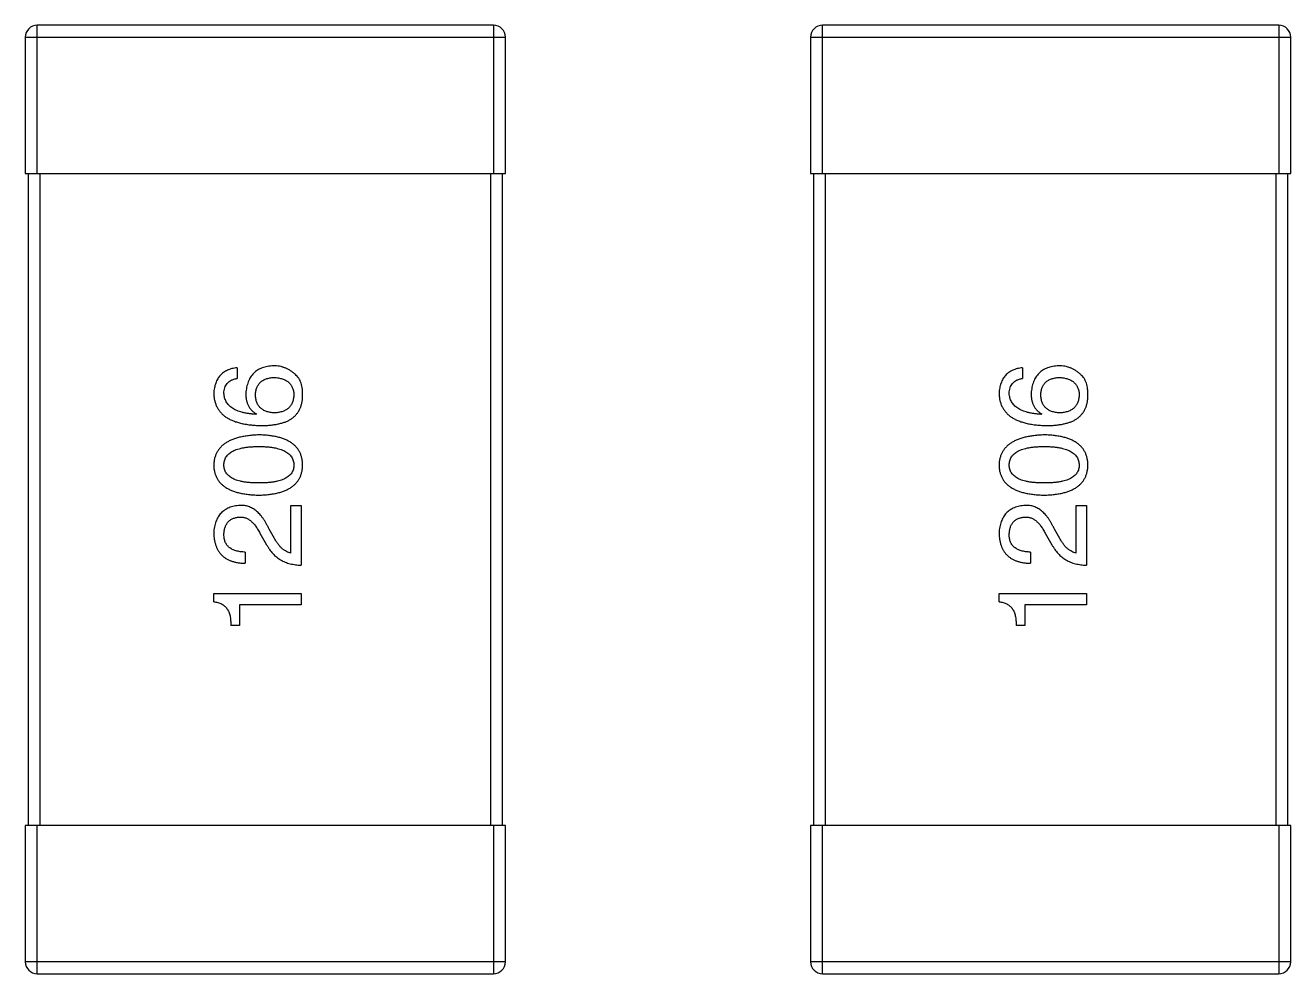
# Model space of a CAD drawing. Header units: inches. Extents: x -190 to 160, y -110 to 38.
# Drawn here: x 74.531 to 78.801, y -48.637 to -45.437 of the extents above; entities that cross this region are included whole.
import ezdxf

# ---------------------------------------------------------------- set-up
doc = ezdxf.new("R2010")
doc.units = ezdxf.units.IN
doc.header["$LTSCALE"] = 1.21
doc.header["$MEASUREMENT"] = 0
doc.layers.get('0').update_dxf_attribs({"linetype": 'CONTINUOUS'})

msp = doc.modelspace()

# ---------------------------------------------------------------- linework, layer by layer
at = {"color": 7, "linetype": 'Continuous'}
for p, q in [((74.5708, -45.9369), (74.5708, -45.4369)), ((76.1108, -45.4369), (74.5708, -45.4369)), ((76.1108, -45.4369), (76.1108, -45.9369)), ((77.2207, -45.9369), (77.2207, -45.4369)), ((78.7607, -45.4369), (77.2207, -45.4369)), ((78.7607, -45.4369), (78.7607, -45.9369)), ((74.5308, -45.4769), (74.5308, -45.9369)), ((74.5308, -45.4769), (76.1508, -45.4769)), ((76.1508, -45.9369), (76.1508, -45.4769)), ((77.1807, -45.4769), (77.1807, -45.9369)), ((77.1807, -45.4769), (78.8007, -45.4769)), ((78.8007, -45.9369), (78.8007, -45.4769)), ((74.5308, -45.9369), (76.1508, -45.9369)), ((74.5408, -45.9369), (74.5408, -48.1369)), ((74.5808, -48.1369), (74.5808, -45.9369)), ((76.1008, -45.9369), (76.1008, -48.1369)), ((76.1408, -48.1369), (76.1408, -45.9369)), ((77.1807, -45.9369), (78.8007, -45.9369)), ((77.1907, -45.9369), (77.1907, -48.1369)), ((77.2307, -48.1369), (77.2307, -45.9369)), ((78.7507, -45.9369), (78.7507, -48.1369)), ((78.7907, -48.1369), (78.7907, -45.9369)), ((75.2452, -46.5923), (75.2452, -46.6284)), ((77.8952, -46.5923), (77.8952, -46.6284)), ((75.3108, -46.748), (75.3092, -46.7497)), ((77.9608, -46.748), (77.9591, -46.7497)), ((75.4272, -47.2176), (75.4272, -47.057)), ((75.4272, -47.057), (75.4616, -47.057)), ((75.4616, -47.057), (75.4616, -47.2586)), ((78.0772, -47.2176), (78.0772, -47.057)), ((78.0772, -47.057), (78.1116, -47.057)), ((78.1116, -47.057), (78.1116, -47.2586)), ((75.3715, -47.1684), (75.3534, -47.1373)), ((78.0214, -47.1684), (78.0034, -47.1373)), ((75.3223, -47.1504), (75.3452, -47.1897)), ((77.9723, -47.1504), (77.9952, -47.1897)), ((75.2731, -47.2143), (75.2731, -47.252)), ((77.9231, -47.2143), (77.9231, -47.252)), ((75.1666, -47.3819), (75.1666, -47.354)), ((75.1666, -47.354), (75.4616, -47.354)), ((75.2534, -47.3918), (75.2534, -47.4622)), ((75.4616, -47.3918), (75.2534, -47.3918)), ((75.4616, -47.354), (75.4616, -47.3918)), ((77.8165, -47.3819), (77.8165, -47.354)), ((77.8165, -47.354), (78.1116, -47.354)), ((77.9034, -47.3918), (77.9034, -47.4622)), ((78.1116, -47.3918), (77.9034, -47.3918)), ((78.1116, -47.354), (78.1116, -47.3918)), ((75.2534, -47.4622), (75.2239, -47.4622)), ((77.9034, -47.4622), (77.8739, -47.4622)), ((74.5308, -48.1369), (74.5308, -48.5969)), ((76.1508, -48.1369), (74.5308, -48.1369)), ((74.5708, -48.6369), (74.5708, -48.1369)), ((76.1108, -48.1369), (76.1108, -48.6369)), ((76.1508, -48.5969), (76.1508, -48.1369)), ((77.1807, -48.1369), (77.1807, -48.5969)), ((78.8007, -48.1369), (77.1807, -48.1369)), ((77.2207, -48.6369), (77.2207, -48.1369)), ((78.7607, -48.1369), (78.7607, -48.6369)), ((78.8007, -48.5969), (78.8007, -48.1369)), ((76.1508, -48.5969), (74.5308, -48.5969)), ((78.8007, -48.5969), (77.1807, -48.5969)), ((74.5708, -48.6369), (76.1108, -48.6369)), ((77.2207, -48.6369), (78.7607, -48.6369))]:
    msp.add_line(p, q, dxfattribs=at)
for centre, start, end in [((74.5708, -45.4769), 90, 180), ((76.1108, -45.4769), 0, 90), ((77.2207, -45.4769), 90, 180), ((78.7607, -45.4769), 0, 90), ((74.5708, -48.5969), 180, 270), ((76.1108, -48.5969), 270, 0), ((77.2207, -48.5969), 180, 270), ((78.7607, -48.5969), 270, 0)]:
    msp.add_arc(centre, 0.04, start, end, dxfattribs=at)
for points, knots in [([(75.2452, -46.5923), (75.2423, -46.5927), (75.2364, -46.5934), (75.228, -46.5953), (75.22, -46.5977), (75.2127, -46.6007), (75.2058, -46.6042), (75.1996, -46.6083), (75.1938, -46.6129), (75.1886, -46.618), (75.1839, -46.6238), (75.1798, -46.6301), (75.1762, -46.6369), (75.1732, -46.6443), (75.1707, -46.6523), (75.1687, -46.6607), (75.1673, -46.6698), (75.1668, -46.676), (75.1666, -46.6792)], [0, 0, 0, 0, 0.06947, 0.136096, 0.199592, 0.260665, 0.319672, 0.377156, 0.433415, 0.489984, 0.546535, 0.604276, 0.663499, 0.725182, 0.788953, 0.855683, 0.926216, 1, 1, 1, 1]), ([(75.3682, -46.5857), (75.3647, -46.5859), (75.3578, -46.5863), (75.3479, -46.5878), (75.3386, -46.5899), (75.3298, -46.5926), (75.3217, -46.5961), (75.3143, -46.6003), (75.3074, -46.6051), (75.3013, -46.6107), (75.2958, -46.6169), (75.2908, -46.6237), (75.2866, -46.6314), (75.2829, -46.6396), (75.2798, -46.6485), (75.2775, -46.6581), (75.2757, -46.6684), (75.2751, -46.6755), (75.2748, -46.6792)], [0, 0, 0, 0, 0.071527, 0.139094, 0.20346, 0.264939, 0.323904, 0.381383, 0.437591, 0.493343, 0.549401, 0.606085, 0.664838, 0.725424, 0.788712, 0.855452, 0.925772, 1, 1, 1, 1]), ([(75.3075, -46.6841), (75.3076, -46.6819), (75.3078, -46.6775), (75.3088, -46.6711), (75.3101, -46.6651), (75.3119, -46.6595), (75.3143, -46.6544), (75.317, -46.6496), (75.3202, -46.6453), (75.3239, -46.6414), (75.3281, -46.6379), (75.3326, -46.6348), (75.3377, -46.6322), (75.3433, -46.6299), (75.3493, -46.6281), (75.3557, -46.6266), (75.3626, -46.6256), (75.3674, -46.6253), (75.3698, -46.6251)], [0, 0, 0, 0, 0.069884, 0.136529, 0.199638, 0.259844, 0.317774, 0.374356, 0.430026, 0.485148, 0.5409, 0.597889, 0.657472, 0.718614, 0.783613, 0.85129, 0.923712, 1, 1, 1, 1]), ([(75.442, -46.6152), (75.4394, -46.6129), (75.4342, -46.6082), (75.4259, -46.6022), (75.4171, -46.5972), (75.408, -46.5929), (75.3986, -46.5897), (75.3888, -46.5874), (75.3786, -46.586), (75.3717, -46.5858), (75.3682, -46.5857)], [0, 0, 0, 0, 0.129393, 0.255335, 0.378531, 0.500878, 0.622934, 0.746191, 0.87096, 1, 1, 1, 1]), ([(75.3698, -46.6251), (75.3724, -46.6253), (75.3775, -46.6256), (75.3848, -46.6266), (75.3916, -46.628), (75.3979, -46.6298), (75.4038, -46.6319), (75.4092, -46.6346), (75.4142, -46.6375), (75.4186, -46.641), (75.4226, -46.6448), (75.4262, -46.649), (75.4292, -46.6536), (75.4318, -46.6586), (75.4338, -46.664), (75.4354, -46.6698), (75.4365, -46.676), (75.4369, -46.6803), (75.4371, -46.6825)], [0, 0, 0, 0, 0.078863, 0.153308, 0.223539, 0.289857, 0.35341, 0.413572, 0.471721, 0.528235, 0.584279, 0.638781, 0.69466, 0.751251, 0.809198, 0.869697, 0.933318, 1, 1, 1, 1]), ([(75.4666, -46.689), (75.4666, -46.6848), (75.4668, -46.6767), (75.4658, -46.665), (75.4641, -46.6543), (75.4615, -46.6445), (75.458, -46.6357), (75.4535, -46.6279), (75.4483, -46.6209), (75.4441, -46.6171), (75.442, -46.6152)], [0, 0, 0, 0, 0.156782, 0.301945, 0.436395, 0.561474, 0.678489, 0.78853, 0.894967, 1, 1, 1, 1]), ([(77.8952, -46.5923), (77.8922, -46.5927), (77.8864, -46.5934), (77.878, -46.5953), (77.87, -46.5977), (77.8626, -46.6007), (77.8558, -46.6042), (77.8495, -46.6083), (77.8437, -46.6129), (77.8385, -46.618), (77.8339, -46.6238), (77.8297, -46.6301), (77.8261, -46.6369), (77.8231, -46.6443), (77.8206, -46.6523), (77.8187, -46.6607), (77.8173, -46.6698), (77.8168, -46.676), (77.8165, -46.6792)], [0, 0, 0, 0, 0.06947, 0.136096, 0.199592, 0.260665, 0.319672, 0.377156, 0.433415, 0.489984, 0.546535, 0.604276, 0.663499, 0.725182, 0.788953, 0.855683, 0.926216, 1, 1, 1, 1]), ([(78.0182, -46.5857), (78.0146, -46.5859), (78.0078, -46.5863), (77.9978, -46.5878), (77.9885, -46.5899), (77.9798, -46.5926), (77.9717, -46.5961), (77.9643, -46.6003), (77.9574, -46.6051), (77.9513, -46.6107), (77.9457, -46.6169), (77.9407, -46.6237), (77.9365, -46.6314), (77.9329, -46.6396), (77.9298, -46.6485), (77.9275, -46.6581), (77.9257, -46.6684), (77.9251, -46.6755), (77.9247, -46.6792)], [0, 0, 0, 0, 0.071527, 0.139094, 0.20346, 0.264939, 0.323904, 0.381383, 0.437591, 0.493343, 0.549401, 0.606085, 0.664838, 0.725424, 0.788712, 0.855452, 0.925772, 1, 1, 1, 1]), ([(77.9575, -46.6841), (77.9576, -46.6819), (77.9578, -46.6775), (77.9588, -46.6711), (77.9601, -46.6651), (77.9619, -46.6595), (77.9642, -46.6544), (77.9669, -46.6496), (77.9702, -46.6453), (77.9738, -46.6414), (77.978, -46.6379), (77.9826, -46.6348), (77.9877, -46.6322), (77.9932, -46.6299), (77.9992, -46.6281), (78.0057, -46.6266), (78.0126, -46.6256), (78.0173, -46.6253), (78.0198, -46.6251)], [0, 0, 0, 0, 0.069884, 0.136529, 0.199638, 0.259844, 0.317774, 0.374356, 0.430026, 0.485148, 0.5409, 0.597889, 0.657472, 0.718614, 0.783613, 0.85129, 0.923712, 1, 1, 1, 1]), ([(78.0919, -46.6152), (78.0893, -46.6129), (78.0842, -46.6082), (78.0758, -46.6022), (78.0671, -46.5972), (78.058, -46.5929), (78.0485, -46.5897), (78.0387, -46.5874), (78.0286, -46.586), (78.0217, -46.5858), (78.0182, -46.5857)], [0, 0, 0, 0, 0.129393, 0.255335, 0.378531, 0.500878, 0.622934, 0.746191, 0.87096, 1, 1, 1, 1]), ([(78.0198, -46.6251), (78.0224, -46.6253), (78.0274, -46.6256), (78.0347, -46.6266), (78.0416, -46.628), (78.0479, -46.6298), (78.0538, -46.6319), (78.0592, -46.6346), (78.0641, -46.6375), (78.0686, -46.641), (78.0726, -46.6448), (78.0761, -46.649), (78.0792, -46.6536), (78.0817, -46.6586), (78.0838, -46.664), (78.0854, -46.6698), (78.0865, -46.676), (78.0868, -46.6803), (78.087, -46.6825)], [0, 0, 0, 0, 0.078863, 0.153308, 0.223539, 0.289857, 0.35341, 0.413572, 0.471721, 0.528235, 0.584279, 0.638781, 0.69466, 0.751251, 0.809198, 0.869697, 0.933318, 1, 1, 1, 1]), ([(78.1165, -46.689), (78.1166, -46.6848), (78.1167, -46.6767), (78.1158, -46.665), (78.1141, -46.6543), (78.1114, -46.6445), (78.1079, -46.6357), (78.1035, -46.6279), (78.0983, -46.6209), (78.094, -46.6171), (78.0919, -46.6152)], [0, 0, 0, 0, 0.156782, 0.301945, 0.436395, 0.561474, 0.678489, 0.78853, 0.894967, 1, 1, 1, 1]), ([(75.201, -46.6792), (75.2011, -46.6758), (75.2013, -46.6693), (75.2035, -46.6601), (75.2069, -46.652), (75.2118, -46.6449), (75.2182, -46.639), (75.226, -46.6343), (75.2351, -46.6306), (75.2418, -46.6291), (75.2452, -46.6284)], [0, 0, 0, 0, 0.136586, 0.261496, 0.378089, 0.490612, 0.605522, 0.725767, 0.8561, 1, 1, 1, 1]), ([(77.8509, -46.6792), (77.8511, -46.6758), (77.8512, -46.6693), (77.8534, -46.6601), (77.8569, -46.652), (77.8618, -46.6449), (77.8682, -46.639), (77.8759, -46.6343), (77.8851, -46.6306), (77.8917, -46.6291), (77.8952, -46.6284)], [0, 0, 0, 0, 0.136586, 0.261496, 0.378089, 0.490612, 0.605522, 0.725767, 0.8561, 1, 1, 1, 1]), ([(75.1666, -46.6792), (75.1668, -46.6834), (75.1673, -46.6917), (75.1695, -46.7037), (75.1729, -46.7149), (75.1775, -46.7253), (75.1833, -46.735), (75.1904, -46.7438), (75.1985, -46.7518), (75.208, -46.7589), (75.2186, -46.7653), (75.2304, -46.7709), (75.2433, -46.7757), (75.2575, -46.7796), (75.2728, -46.7828), (75.2894, -46.7851), (75.3071, -46.7868), (75.3193, -46.7872), (75.3256, -46.7874)], [0, 0, 0, 0, 0.058957, 0.115262, 0.16907, 0.221312, 0.273147, 0.324961, 0.377649, 0.432026, 0.488925, 0.549039, 0.612912, 0.680653, 0.753056, 0.830314, 0.912483, 1, 1, 1, 1]), ([(75.3092, -46.7497), (75.3049, -46.7494), (75.2967, -46.7488), (75.2848, -46.7472), (75.2736, -46.7453), (75.2633, -46.743), (75.2537, -46.7401), (75.2449, -46.7369), (75.2369, -46.7332), (75.2297, -46.729), (75.2233, -46.7243), (75.2177, -46.7192), (75.2128, -46.7137), (75.2089, -46.7076), (75.2056, -46.7012), (75.2033, -46.6942), (75.2016, -46.6869), (75.2012, -46.6818), (75.201, -46.6792)], [0, 0, 0, 0, 0.089218, 0.173709, 0.252753, 0.326963, 0.397099, 0.462534, 0.524018, 0.582178, 0.637235, 0.689955, 0.741228, 0.791618, 0.841661, 0.892925, 0.945259, 1, 1, 1, 1]), ([(75.2748, -46.6792), (75.2749, -46.6831), (75.275, -46.6908), (75.2767, -46.7018), (75.2796, -46.7118), (75.2835, -46.721), (75.2886, -46.7293), (75.2949, -46.7366), (75.3023, -46.7429), (75.308, -46.7463), (75.3108, -46.748)], [0, 0, 0, 0, 0.144617, 0.279572, 0.40596, 0.526097, 0.64389, 0.760003, 0.877724, 1, 1, 1, 1]), ([(75.3715, -46.7448), (75.369, -46.7446), (75.3641, -46.7443), (75.357, -46.7432), (75.3503, -46.7417), (75.3442, -46.7398), (75.3385, -46.7375), (75.3333, -46.7348), (75.3285, -46.7317), (75.3243, -46.728), (75.3205, -46.724), (75.3172, -46.7195), (75.3143, -46.7147), (75.3121, -46.7094), (75.3101, -46.7037), (75.3088, -46.6975), (75.3078, -46.6909), (75.3076, -46.6864), (75.3075, -46.6841)], [0, 0, 0, 0, 0.076072, 0.148369, 0.216753, 0.281358, 0.342792, 0.401604, 0.458929, 0.514444, 0.569818, 0.625343, 0.681554, 0.739608, 0.800134, 0.863477, 0.929547, 1, 1, 1, 1]), ([(75.4371, -46.6825), (75.437, -46.6849), (75.4368, -46.6895), (75.4357, -46.6962), (75.4344, -46.7026), (75.4324, -46.7084), (75.4301, -46.7139), (75.4271, -46.7189), (75.4238, -46.7235), (75.4198, -46.7276), (75.4155, -46.7314), (75.4106, -46.7345), (75.4053, -46.7374), (75.3995, -46.7398), (75.3932, -46.7417), (75.3864, -46.7432), (75.3791, -46.7443), (75.3741, -46.7446), (75.3715, -46.7448)], [0, 0, 0, 0, 0.070403, 0.137196, 0.200053, 0.260887, 0.31876, 0.37535, 0.430743, 0.485927, 0.541678, 0.598832, 0.657726, 0.719441, 0.783504, 0.851852, 0.923533, 1, 1, 1, 1]), ([(75.4272, -46.7661), (75.4302, -46.7638), (75.4362, -46.7594), (75.4439, -46.7516), (75.4506, -46.7431), (75.4561, -46.7337), (75.4605, -46.7237), (75.4637, -46.7128), (75.4659, -46.7012), (75.4663, -46.6931), (75.4666, -46.689)], [0, 0, 0, 0, 0.125033, 0.246266, 0.36603, 0.485265, 0.606781, 0.732144, 0.862551, 1, 1, 1, 1]), ([(77.8165, -46.6792), (77.8168, -46.6834), (77.8173, -46.6917), (77.8195, -46.7037), (77.8229, -46.7149), (77.8275, -46.7253), (77.8332, -46.735), (77.8403, -46.7438), (77.8485, -46.7518), (77.858, -46.7589), (77.8685, -46.7653), (77.8803, -46.7709), (77.8933, -46.7757), (77.9075, -46.7796), (77.9228, -46.7828), (77.9393, -46.7851), (77.957, -46.7868), (77.9692, -46.7872), (77.9755, -46.7874)], [0, 0, 0, 0, 0.058957, 0.115262, 0.16907, 0.221312, 0.273147, 0.324961, 0.377649, 0.432026, 0.488925, 0.549039, 0.612912, 0.680653, 0.753056, 0.830314, 0.912483, 1, 1, 1, 1]), ([(77.9591, -46.7497), (77.9549, -46.7494), (77.9467, -46.7488), (77.9347, -46.7472), (77.9236, -46.7453), (77.9132, -46.743), (77.9036, -46.7401), (77.8949, -46.7369), (77.8869, -46.7332), (77.8796, -46.729), (77.8733, -46.7243), (77.8676, -46.7192), (77.8628, -46.7137), (77.8589, -46.7076), (77.8555, -46.7012), (77.8533, -46.6942), (77.8515, -46.6869), (77.8511, -46.6818), (77.8509, -46.6792)], [0, 0, 0, 0, 0.089218, 0.173709, 0.252753, 0.326963, 0.397099, 0.462534, 0.524018, 0.582178, 0.637235, 0.689955, 0.741228, 0.791618, 0.841661, 0.892925, 0.945259, 1, 1, 1, 1]), ([(77.9247, -46.6792), (77.9248, -46.6831), (77.925, -46.6908), (77.9267, -46.7018), (77.9296, -46.7118), (77.9334, -46.721), (77.9386, -46.7293), (77.9448, -46.7366), (77.9523, -46.7429), (77.9579, -46.7463), (77.9608, -46.748)], [0, 0, 0, 0, 0.144617, 0.279572, 0.40596, 0.526097, 0.64389, 0.760003, 0.877724, 1, 1, 1, 1]), ([(78.0214, -46.7448), (78.0189, -46.7446), (78.014, -46.7443), (78.0069, -46.7432), (78.0003, -46.7417), (77.9941, -46.7398), (77.9884, -46.7375), (77.9832, -46.7348), (77.9785, -46.7317), (77.9743, -46.728), (77.9705, -46.724), (77.9672, -46.7195), (77.9643, -46.7147), (77.962, -46.7094), (77.9601, -46.7037), (77.9587, -46.6975), (77.9578, -46.6909), (77.9576, -46.6864), (77.9575, -46.6841)], [0, 0, 0, 0, 0.076072, 0.148369, 0.216753, 0.281358, 0.342792, 0.401604, 0.458929, 0.514444, 0.569818, 0.625343, 0.681554, 0.739608, 0.800134, 0.863477, 0.929547, 1, 1, 1, 1]), ([(78.087, -46.6825), (78.0869, -46.6849), (78.0867, -46.6895), (78.0857, -46.6962), (78.0844, -46.7026), (78.0824, -46.7084), (78.08, -46.7139), (78.0771, -46.7189), (78.0738, -46.7235), (78.0698, -46.7276), (78.0655, -46.7314), (78.0606, -46.7345), (78.0553, -46.7374), (78.0494, -46.7398), (78.0431, -46.7417), (78.0363, -46.7432), (78.0291, -46.7443), (78.024, -46.7446), (78.0214, -46.7448)], [0, 0, 0, 0, 0.070403, 0.137196, 0.200053, 0.260887, 0.31876, 0.37535, 0.430743, 0.485927, 0.541678, 0.598832, 0.657726, 0.719441, 0.783504, 0.851852, 0.923533, 1, 1, 1, 1]), ([(78.0772, -46.7661), (78.0802, -46.7638), (78.0861, -46.7594), (78.0939, -46.7516), (78.1006, -46.7431), (78.1061, -46.7337), (78.1105, -46.7237), (78.1136, -46.7128), (78.1158, -46.7012), (78.1163, -46.6931), (78.1165, -46.689)], [0, 0, 0, 0, 0.125033, 0.246266, 0.36603, 0.485265, 0.606781, 0.732144, 0.862551, 1, 1, 1, 1]), ([(75.3256, -46.7874), (75.3309, -46.7873), (75.3412, -46.7873), (75.3562, -46.7862), (75.3704, -46.7846), (75.3835, -46.7822), (75.3958, -46.7793), (75.4072, -46.7757), (75.4177, -46.7713), (75.4241, -46.7678), (75.4272, -46.7661)], [0, 0, 0, 0, 0.151498, 0.29521, 0.430242, 0.557137, 0.677306, 0.790845, 0.898111, 1, 1, 1, 1]), ([(77.9755, -46.7874), (77.9808, -46.7873), (77.9912, -46.7873), (78.0062, -46.7862), (78.0203, -46.7846), (78.0335, -46.7822), (78.0458, -46.7793), (78.0572, -46.7757), (78.0676, -46.7713), (78.074, -46.7678), (78.0772, -46.7661)], [0, 0, 0, 0, 0.151498, 0.29521, 0.430242, 0.557137, 0.677306, 0.790845, 0.898111, 1, 1, 1, 1]), ([(75.319, -46.8189), (75.313, -46.8192), (75.3013, -46.8197), (75.2843, -46.8214), (75.2685, -46.8238), (75.2538, -46.8269), (75.2403, -46.8307), (75.2278, -46.8352), (75.2165, -46.8405), (75.2064, -46.8465), (75.1973, -46.8532), (75.1894, -46.8607), (75.1827, -46.8689), (75.1771, -46.8778), (75.1727, -46.8875), (75.1694, -46.8979), (75.1673, -46.909), (75.1668, -46.9166), (75.1666, -46.9205)], [0, 0, 0, 0, 0.088475, 0.171606, 0.249595, 0.322626, 0.391327, 0.455765, 0.516374, 0.573675, 0.628522, 0.681161, 0.732559, 0.783563, 0.83504, 0.887639, 0.942585, 1, 1, 1, 1]), ([(75.4666, -46.9205), (75.4664, -46.9166), (75.466, -46.9088), (75.4641, -46.8975), (75.4611, -46.887), (75.457, -46.8772), (75.4516, -46.8682), (75.4452, -46.8599), (75.4376, -46.8524), (75.4289, -46.8456), (75.419, -46.8397), (75.408, -46.8345), (75.3959, -46.83), (75.3827, -46.8263), (75.3684, -46.8232), (75.3529, -46.821), (75.3364, -46.8195), (75.3249, -46.8191), (75.319, -46.8189)], [0, 0, 0, 0, 0.059134, 0.115603, 0.169236, 0.221572, 0.273254, 0.32474, 0.377319, 0.431815, 0.488555, 0.548609, 0.612242, 0.680182, 0.75251, 0.829782, 0.91231, 1, 1, 1, 1]), ([(77.969, -46.8189), (77.9629, -46.8192), (77.9512, -46.8197), (77.9343, -46.8214), (77.9185, -46.8238), (77.9038, -46.8269), (77.8902, -46.8307), (77.8778, -46.8352), (77.8665, -46.8405), (77.8563, -46.8465), (77.8473, -46.8532), (77.8394, -46.8607), (77.8326, -46.8689), (77.827, -46.8778), (77.8227, -46.8875), (77.8194, -46.8979), (77.8172, -46.909), (77.8168, -46.9166), (77.8165, -46.9205)], [0, 0, 0, 0, 0.088475, 0.171606, 0.249595, 0.322626, 0.391327, 0.455765, 0.516374, 0.573675, 0.628522, 0.681161, 0.732559, 0.783563, 0.83504, 0.887639, 0.942585, 1, 1, 1, 1]), ([(78.1165, -46.9205), (78.1163, -46.9166), (78.116, -46.9088), (78.1141, -46.8975), (78.111, -46.887), (78.1069, -46.8772), (78.1016, -46.8682), (78.0952, -46.8599), (78.0875, -46.8524), (78.0788, -46.8456), (78.0689, -46.8397), (78.058, -46.8345), (78.0459, -46.83), (78.0327, -46.8263), (78.0184, -46.8232), (78.0029, -46.821), (77.9863, -46.8195), (77.9749, -46.8191), (77.969, -46.8189)], [0, 0, 0, 0, 0.059134, 0.115603, 0.169236, 0.221572, 0.273254, 0.32474, 0.377319, 0.431815, 0.488555, 0.548609, 0.612242, 0.680182, 0.75251, 0.829782, 0.91231, 1, 1, 1, 1]), ([(75.201, -46.9205), (75.2011, -46.918), (75.2013, -46.9131), (75.2026, -46.906), (75.2049, -46.8993), (75.2082, -46.8931), (75.2125, -46.8875), (75.2175, -46.8824), (75.2236, -46.8778), (75.2306, -46.8735), (75.2385, -46.8699), (75.2473, -46.8668), (75.257, -46.8641), (75.2676, -46.862), (75.2792, -46.8603), (75.2916, -46.8591), (75.305, -46.8584), (75.3143, -46.8583), (75.319, -46.8582)], [0, 0, 0, 0, 0.050604, 0.098688, 0.145699, 0.191791, 0.238625, 0.286717, 0.337546, 0.391814, 0.449755, 0.512106, 0.579685, 0.652048, 0.730262, 0.814146, 0.904281, 1, 1, 1, 1]), ([(75.319, -46.8582), (75.3237, -46.8583), (75.3328, -46.8584), (75.346, -46.8591), (75.3584, -46.8603), (75.3698, -46.862), (75.3803, -46.8641), (75.39, -46.8668), (75.3988, -46.8699), (75.4066, -46.8736), (75.4136, -46.8777), (75.4197, -46.8824), (75.4249, -46.8875), (75.4292, -46.8932), (75.4325, -46.8993), (75.435, -46.906), (75.4366, -46.9131), (75.4369, -46.918), (75.4371, -46.9205)], [0, 0, 0, 0, 0.094834, 0.184067, 0.267029, 0.344713, 0.417334, 0.484367, 0.546941, 0.604717, 0.65953, 0.710539, 0.759381, 0.806382, 0.853027, 0.900623, 0.949121, 1, 1, 1, 1]), ([(77.8509, -46.9205), (77.851, -46.918), (77.8512, -46.9131), (77.8526, -46.906), (77.8549, -46.8993), (77.8582, -46.8931), (77.8624, -46.8875), (77.8675, -46.8824), (77.8736, -46.8778), (77.8805, -46.8735), (77.8884, -46.8699), (77.8972, -46.8668), (77.907, -46.8641), (77.9176, -46.862), (77.9291, -46.8603), (77.9416, -46.8591), (77.955, -46.8584), (77.9642, -46.8583), (77.969, -46.8582)], [0, 0, 0, 0, 0.050604, 0.098688, 0.145699, 0.191791, 0.238625, 0.286717, 0.337546, 0.391814, 0.449755, 0.512106, 0.579685, 0.652048, 0.730262, 0.814146, 0.904281, 1, 1, 1, 1]), ([(77.969, -46.8582), (77.9737, -46.8583), (77.9828, -46.8584), (77.996, -46.8591), (78.0083, -46.8603), (78.0198, -46.862), (78.0303, -46.8641), (78.04, -46.8668), (78.0487, -46.8699), (78.0566, -46.8736), (78.0636, -46.8777), (78.0697, -46.8824), (78.0749, -46.8875), (78.0791, -46.8932), (78.0825, -46.8993), (78.085, -46.906), (78.0865, -46.9131), (78.0869, -46.918), (78.087, -46.9205)], [0, 0, 0, 0, 0.094834, 0.184067, 0.267029, 0.344713, 0.417334, 0.484367, 0.546941, 0.604717, 0.65953, 0.710539, 0.759381, 0.806382, 0.853027, 0.900623, 0.949121, 1, 1, 1, 1]), ([(75.1666, -46.9205), (75.1667, -46.9245), (75.1671, -46.9323), (75.169, -46.9435), (75.1722, -46.954), (75.1765, -46.9638), (75.182, -46.9729), (75.1887, -46.9812), (75.1965, -46.9887), (75.2055, -46.9954), (75.2157, -47.0014), (75.2271, -47.0066), (75.2396, -47.0111), (75.2532, -47.0148), (75.268, -47.0178), (75.284, -47.02), (75.3011, -47.0216), (75.3129, -47.022), (75.319, -47.0222)], [0, 0, 0, 0, 0.057911, 0.113262, 0.165956, 0.217443, 0.268511, 0.319665, 0.372, 0.426129, 0.483365, 0.543779, 0.607756, 0.676562, 0.749704, 0.827713, 0.911177, 1, 1, 1, 1]), ([(75.319, -46.9812), (75.3143, -46.9811), (75.305, -46.9811), (75.2916, -46.9803), (75.2792, -46.9792), (75.2676, -46.9776), (75.257, -46.9754), (75.2473, -46.9729), (75.2385, -46.9698), (75.2306, -46.9662), (75.2236, -46.9622), (75.2176, -46.9577), (75.2125, -46.9527), (75.2082, -46.9472), (75.2049, -46.9412), (75.2026, -46.9347), (75.2013, -46.9278), (75.2011, -46.923), (75.201, -46.9205)], [0, 0, 0, 0, 0.096452, 0.187278, 0.271765, 0.350519, 0.423437, 0.491321, 0.554011, 0.612224, 0.666281, 0.717003, 0.764884, 0.811423, 0.856783, 0.902993, 0.950236, 1, 1, 1, 1]), ([(75.319, -47.0222), (75.3249, -47.022), (75.3364, -47.0216), (75.3529, -47.02), (75.3684, -47.0178), (75.3827, -47.0148), (75.3959, -47.0111), (75.408, -47.0066), (75.419, -47.0014), (75.4288, -46.9953), (75.4376, -46.9887), (75.4452, -46.9811), (75.4516, -46.9729), (75.457, -46.9638), (75.4611, -46.954), (75.4641, -46.9435), (75.466, -46.9323), (75.4664, -46.9245), (75.4666, -46.9205)], [0, 0, 0, 0, 0.087693, 0.170223, 0.247496, 0.319826, 0.387768, 0.451403, 0.511459, 0.568358, 0.622671, 0.675251, 0.726739, 0.778422, 0.830759, 0.884394, 0.940865, 1, 1, 1, 1]), ([(75.4371, -46.9205), (75.437, -46.923), (75.4368, -46.9278), (75.4354, -46.9347), (75.4331, -46.9412), (75.4297, -46.9472), (75.4256, -46.9527), (75.4205, -46.9577), (75.4144, -46.9622), (75.4074, -46.9662), (75.3996, -46.9698), (75.3908, -46.9729), (75.381, -46.9754), (75.3704, -46.9776), (75.3589, -46.9792), (75.3464, -46.9803), (75.333, -46.9811), (75.3238, -46.9811), (75.319, -46.9812)], [0, 0, 0, 0, 0.049766, 0.097012, 0.143225, 0.188786, 0.235079, 0.282962, 0.333687, 0.387747, 0.445963, 0.508657, 0.576545, 0.649868, 0.72822, 0.812712, 0.903543, 1, 1, 1, 1]), ([(77.8165, -46.9205), (77.8167, -46.9245), (77.8171, -46.9323), (77.819, -46.9435), (77.8222, -46.954), (77.8264, -46.9638), (77.8319, -46.9729), (77.8386, -46.9812), (77.8465, -46.9887), (77.8555, -46.9954), (77.8657, -47.0014), (77.877, -47.0066), (77.8895, -47.0111), (77.9032, -47.0148), (77.918, -47.0178), (77.9339, -47.02), (77.9511, -47.0216), (77.9629, -47.022), (77.969, -47.0222)], [0, 0, 0, 0, 0.057911, 0.113262, 0.165956, 0.217443, 0.268511, 0.319665, 0.372, 0.426129, 0.483365, 0.543779, 0.607756, 0.676562, 0.749704, 0.827713, 0.911177, 1, 1, 1, 1]), ([(77.969, -46.9812), (77.9642, -46.9811), (77.955, -46.9811), (77.9416, -46.9803), (77.9291, -46.9792), (77.9176, -46.9776), (77.907, -46.9754), (77.8972, -46.9729), (77.8884, -46.9698), (77.8806, -46.9662), (77.8736, -46.9622), (77.8675, -46.9577), (77.8624, -46.9527), (77.8582, -46.9472), (77.8549, -46.9412), (77.8526, -46.9347), (77.8512, -46.9278), (77.851, -46.923), (77.8509, -46.9205)], [0, 0, 0, 0, 0.096452, 0.187278, 0.271765, 0.350519, 0.423437, 0.491321, 0.554011, 0.612224, 0.666281, 0.717003, 0.764884, 0.811423, 0.856783, 0.902993, 0.950236, 1, 1, 1, 1]), ([(77.969, -47.0222), (77.9749, -47.022), (77.9863, -47.0216), (78.0029, -47.02), (78.0184, -47.0178), (78.0327, -47.0148), (78.0459, -47.0111), (78.058, -47.0066), (78.069, -47.0014), (78.0788, -46.9953), (78.0876, -46.9887), (78.0951, -46.9811), (78.1016, -46.9729), (78.1069, -46.9638), (78.111, -46.954), (78.1141, -46.9435), (78.116, -46.9323), (78.1163, -46.9245), (78.1165, -46.9205)], [0, 0, 0, 0, 0.087693, 0.170223, 0.247496, 0.319826, 0.387768, 0.451403, 0.511459, 0.568358, 0.622671, 0.675251, 0.726739, 0.778422, 0.830759, 0.884394, 0.940865, 1, 1, 1, 1]), ([(78.087, -46.9205), (78.0869, -46.923), (78.0867, -46.9278), (78.0854, -46.9347), (78.0831, -46.9412), (78.0797, -46.9472), (78.0756, -46.9527), (78.0704, -46.9577), (78.0644, -46.9622), (78.0574, -46.9662), (78.0495, -46.9698), (78.0407, -46.9729), (78.031, -46.9754), (78.0204, -46.9776), (78.0088, -46.9792), (77.9964, -46.9803), (77.983, -46.9811), (77.9737, -46.9811), (77.969, -46.9812)], [0, 0, 0, 0, 0.049766, 0.097012, 0.143225, 0.188786, 0.235079, 0.282962, 0.333687, 0.387747, 0.445963, 0.508657, 0.576545, 0.649868, 0.72822, 0.812712, 0.903543, 1, 1, 1, 1]), ([(75.2551, -47.057), (75.2517, -47.0572), (75.2451, -47.0578), (75.2355, -47.0594), (75.2266, -47.0616), (75.2182, -47.0645), (75.2105, -47.068), (75.2034, -47.0722), (75.1969, -47.0771), (75.191, -47.0827), (75.1858, -47.0889), (75.1811, -47.0958), (75.1771, -47.1033), (75.1737, -47.1114), (75.171, -47.1203), (75.1688, -47.1297), (75.1673, -47.1398), (75.1668, -47.1468), (75.1666, -47.1504)], [0, 0, 0, 0, 0.070688, 0.137741, 0.201612, 0.262778, 0.321223, 0.378455, 0.434411, 0.490146, 0.546362, 0.603392, 0.662208, 0.723401, 0.787372, 0.85442, 0.925153, 1, 1, 1, 1]), ([(75.201, -47.1553), (75.2011, -47.1531), (75.2013, -47.1487), (75.202, -47.1423), (75.2033, -47.1364), (75.2047, -47.1308), (75.2067, -47.1257), (75.209, -47.1209), (75.2118, -47.1166), (75.2148, -47.1126), (75.2184, -47.1092), (75.2222, -47.106), (75.2265, -47.1034), (75.2311, -47.1011), (75.2362, -47.0993), (75.2416, -47.0978), (75.2474, -47.0968), (75.2514, -47.0965), (75.2534, -47.0963)], [0, 0, 0, 0, 0.076112, 0.148436, 0.216883, 0.281466, 0.34298, 0.402356, 0.459881, 0.51546, 0.571111, 0.62658, 0.683162, 0.741007, 0.801404, 0.863825, 0.930544, 1, 1, 1, 1]), ([(75.2534, -47.0963), (75.2551, -47.0962), (75.2583, -47.096), (75.2631, -47.0963), (75.2679, -47.0972), (75.2726, -47.0983), (75.2771, -47.1002), (75.2816, -47.1023), (75.2861, -47.105), (75.2904, -47.1082), (75.2947, -47.1118), (75.2989, -47.1159), (75.303, -47.1205), (75.3071, -47.1255), (75.311, -47.1311), (75.3149, -47.1371), (75.3187, -47.1435), (75.3211, -47.1481), (75.3223, -47.1504)], [0, 0, 0, 0, 0.052237, 0.103888, 0.155485, 0.207395, 0.259864, 0.31356, 0.369176, 0.4266, 0.486836, 0.550048, 0.61567, 0.685271, 0.75824, 0.834614, 0.915635, 1, 1, 1, 1]), ([(75.3534, -47.1373), (75.3519, -47.1339), (75.3488, -47.1273), (75.3438, -47.1178), (75.3387, -47.1091), (75.3333, -47.101), (75.3278, -47.0936), (75.3221, -47.0868), (75.3162, -47.0808), (75.3101, -47.0754), (75.3039, -47.0707), (75.2974, -47.0667), (75.2908, -47.0633), (75.284, -47.0606), (75.277, -47.0587), (75.2699, -47.0574), (75.2625, -47.0568), (75.2576, -47.0569), (75.2551, -47.057)], [0, 0, 0, 0, 0.082731, 0.161257, 0.236138, 0.307554, 0.375712, 0.440848, 0.502916, 0.562567, 0.619798, 0.675716, 0.73039, 0.78386, 0.837315, 0.890547, 0.944917, 1, 1, 1, 1]), ([(77.905, -47.057), (77.9017, -47.0572), (77.8951, -47.0578), (77.8855, -47.0594), (77.8765, -47.0616), (77.8682, -47.0645), (77.8605, -47.068), (77.8533, -47.0722), (77.8469, -47.0771), (77.841, -47.0827), (77.8358, -47.0889), (77.8311, -47.0958), (77.8271, -47.1033), (77.8237, -47.1114), (77.821, -47.1203), (77.8188, -47.1297), (77.8173, -47.1398), (77.8168, -47.1468), (77.8165, -47.1504)], [0, 0, 0, 0, 0.070688, 0.137741, 0.201612, 0.262778, 0.321223, 0.378455, 0.434411, 0.490146, 0.546362, 0.603392, 0.662208, 0.723401, 0.787372, 0.85442, 0.925153, 1, 1, 1, 1]), ([(77.8509, -47.1553), (77.8511, -47.1531), (77.8513, -47.1487), (77.852, -47.1423), (77.8532, -47.1364), (77.8547, -47.1308), (77.8567, -47.1257), (77.859, -47.1209), (77.8617, -47.1166), (77.8648, -47.1126), (77.8683, -47.1092), (77.8722, -47.106), (77.8764, -47.1034), (77.8811, -47.1011), (77.8861, -47.0993), (77.8915, -47.0978), (77.8973, -47.0968), (77.9014, -47.0965), (77.9034, -47.0963)], [0, 0, 0, 0, 0.076112, 0.148436, 0.216883, 0.281466, 0.34298, 0.402356, 0.459881, 0.51546, 0.571111, 0.62658, 0.683162, 0.741007, 0.801404, 0.863825, 0.930544, 1, 1, 1, 1]), ([(77.9034, -47.0963), (77.905, -47.0962), (77.9082, -47.096), (77.9131, -47.0963), (77.9178, -47.0972), (77.9225, -47.0983), (77.9271, -47.1002), (77.9316, -47.1023), (77.936, -47.105), (77.9404, -47.1082), (77.9447, -47.1118), (77.9489, -47.1159), (77.9529, -47.1205), (77.957, -47.1255), (77.9609, -47.1311), (77.9649, -47.1371), (77.9687, -47.1435), (77.971, -47.1481), (77.9723, -47.1504)], [0, 0, 0, 0, 0.052237, 0.103888, 0.155485, 0.207395, 0.259864, 0.31356, 0.369176, 0.4266, 0.486836, 0.550048, 0.61567, 0.685271, 0.75824, 0.834614, 0.915635, 1, 1, 1, 1]), ([(78.0034, -47.1373), (78.0018, -47.1339), (77.9988, -47.1273), (77.9938, -47.1178), (77.9886, -47.1091), (77.9833, -47.101), (77.9778, -47.0936), (77.9721, -47.0868), (77.9662, -47.0808), (77.9601, -47.0754), (77.9539, -47.0707), (77.9474, -47.0667), (77.9408, -47.0633), (77.934, -47.0606), (77.927, -47.0587), (77.9198, -47.0574), (77.9125, -47.0568), (77.9075, -47.0569), (77.905, -47.057)], [0, 0, 0, 0, 0.082731, 0.161257, 0.236138, 0.307554, 0.375712, 0.440848, 0.502916, 0.562567, 0.619798, 0.675716, 0.73039, 0.78386, 0.837315, 0.890547, 0.944917, 1, 1, 1, 1]), ([(75.1666, -47.1504), (75.1668, -47.1545), (75.1671, -47.1623), (75.1688, -47.1737), (75.1711, -47.1843), (75.1743, -47.1942), (75.1782, -47.2032), (75.1829, -47.2116), (75.1884, -47.2192), (75.1947, -47.2259), (75.2018, -47.2319), (75.2097, -47.2372), (75.2184, -47.2416), (75.2278, -47.2453), (75.238, -47.2482), (75.249, -47.2503), (75.2608, -47.2516), (75.2689, -47.2519), (75.2731, -47.252)], [0, 0, 0, 0, 0.07282, 0.141057, 0.2062, 0.267672, 0.326735, 0.383519, 0.439188, 0.494454, 0.549628, 0.605958, 0.66397, 0.72402, 0.787502, 0.854127, 0.925065, 1, 1, 1, 1]), ([(75.2731, -47.2143), (75.2702, -47.2142), (75.2646, -47.214), (75.2564, -47.2132), (75.2487, -47.2119), (75.2417, -47.2102), (75.2352, -47.2079), (75.2292, -47.2055), (75.2238, -47.2024), (75.219, -47.1988), (75.2147, -47.195), (75.211, -47.1906), (75.2079, -47.1858), (75.2053, -47.1805), (75.2034, -47.1748), (75.202, -47.1687), (75.2012, -47.1622), (75.201, -47.1577), (75.201, -47.1553)], [0, 0, 0, 0, 0.082594, 0.15978, 0.232961, 0.301462, 0.365595, 0.426678, 0.484662, 0.540809, 0.595146, 0.648401, 0.702272, 0.757102, 0.813447, 0.872233, 0.934055, 1, 1, 1, 1]), ([(75.4272, -47.2176), (75.4246, -47.2171), (75.4194, -47.216), (75.4118, -47.2128), (75.4045, -47.2085), (75.3974, -47.2028), (75.3905, -47.196), (75.3839, -47.188), (75.3774, -47.1787), (75.3735, -47.1719), (75.3715, -47.1684)], [0, 0, 0, 0, 0.103034, 0.208166, 0.318255, 0.434664, 0.559728, 0.695394, 0.841708, 1, 1, 1, 1]), ([(77.8165, -47.1504), (77.8167, -47.1545), (77.8171, -47.1623), (77.8187, -47.1737), (77.821, -47.1843), (77.8242, -47.1942), (77.8282, -47.2032), (77.8329, -47.2116), (77.8383, -47.2192), (77.8447, -47.2259), (77.8518, -47.2319), (77.8597, -47.2372), (77.8683, -47.2416), (77.8778, -47.2453), (77.888, -47.2482), (77.899, -47.2503), (77.9108, -47.2516), (77.9189, -47.2519), (77.9231, -47.252)], [0, 0, 0, 0, 0.07282, 0.141057, 0.2062, 0.267672, 0.326735, 0.383519, 0.439188, 0.494454, 0.549628, 0.605958, 0.66397, 0.72402, 0.787502, 0.854127, 0.925065, 1, 1, 1, 1]), ([(77.9231, -47.2143), (77.9202, -47.2142), (77.9145, -47.214), (77.9063, -47.2132), (77.8987, -47.2119), (77.8916, -47.2102), (77.8851, -47.2079), (77.8792, -47.2055), (77.8738, -47.2024), (77.869, -47.1988), (77.8647, -47.195), (77.861, -47.1906), (77.8579, -47.1858), (77.8553, -47.1805), (77.8534, -47.1748), (77.852, -47.1687), (77.8511, -47.1622), (77.851, -47.1577), (77.8509, -47.1553)], [0, 0, 0, 0, 0.082594, 0.15978, 0.232961, 0.301462, 0.365595, 0.426678, 0.484662, 0.540809, 0.595146, 0.648401, 0.702272, 0.757102, 0.813447, 0.872233, 0.934055, 1, 1, 1, 1]), ([(78.0772, -47.2176), (78.0746, -47.2171), (78.0693, -47.216), (78.0618, -47.2128), (78.0545, -47.2085), (78.0474, -47.2028), (78.0405, -47.196), (78.0338, -47.188), (78.0274, -47.1787), (78.0235, -47.1719), (78.0214, -47.1684)], [0, 0, 0, 0, 0.103034, 0.208166, 0.318255, 0.434664, 0.559728, 0.695394, 0.841708, 1, 1, 1, 1]), ([(75.3452, -47.1897), (75.3468, -47.1925), (75.3498, -47.1979), (75.3548, -47.2055), (75.3602, -47.2127), (75.366, -47.2193), (75.372, -47.2254), (75.3785, -47.231), (75.3852, -47.2361), (75.3923, -47.2407), (75.3998, -47.2447), (75.4076, -47.2483), (75.4158, -47.2513), (75.4243, -47.2538), (75.4331, -47.2558), (75.4423, -47.2572), (75.4519, -47.2582), (75.4583, -47.2585), (75.4616, -47.2586)], [0, 0, 0, 0, 0.065828, 0.130094, 0.192451, 0.254037, 0.313974, 0.373757, 0.433048, 0.492243, 0.551902, 0.611758, 0.672678, 0.734814, 0.798569, 0.863693, 0.930488, 1, 1, 1, 1]), ([(77.9952, -47.1897), (77.9967, -47.1925), (77.9997, -47.1979), (78.0048, -47.2055), (78.0102, -47.2127), (78.0159, -47.2193), (78.022, -47.2254), (78.0284, -47.231), (78.0352, -47.2361), (78.0423, -47.2407), (78.0498, -47.2447), (78.0576, -47.2483), (78.0657, -47.2513), (78.0743, -47.2538), (78.0831, -47.2558), (78.0923, -47.2572), (78.1018, -47.2582), (78.1083, -47.2585), (78.1116, -47.2586)], [0, 0, 0, 0, 0.065828, 0.130094, 0.192451, 0.254037, 0.313974, 0.373757, 0.433048, 0.492243, 0.551902, 0.611758, 0.672678, 0.734814, 0.798569, 0.863693, 0.930488, 1, 1, 1, 1]), ([(75.1666, -47.3819), (75.169, -47.3822), (75.1738, -47.3829), (75.1806, -47.3845), (75.187, -47.3866), (75.1929, -47.3893), (75.1983, -47.3925), (75.2031, -47.3962), (75.2076, -47.4004), (75.2113, -47.4053), (75.2147, -47.4106), (75.2175, -47.4164), (75.2199, -47.4228), (75.2217, -47.4297), (75.223, -47.4371), (75.2238, -47.445), (75.2242, -47.4535), (75.224, -47.4592), (75.2239, -47.4622)], [0, 0, 0, 0, 0.066659, 0.129311, 0.18962, 0.247164, 0.30314, 0.357527, 0.411867, 0.466926, 0.523012, 0.580527, 0.641561, 0.705268, 0.772282, 0.84407, 0.919338, 1, 1, 1, 1]), ([(77.8165, -47.3819), (77.819, -47.3822), (77.8237, -47.3829), (77.8306, -47.3845), (77.837, -47.3866), (77.8429, -47.3893), (77.8482, -47.3925), (77.8531, -47.3962), (77.8575, -47.4004), (77.8613, -47.4053), (77.8647, -47.4106), (77.8675, -47.4164), (77.8699, -47.4228), (77.8716, -47.4297), (77.873, -47.4371), (77.8738, -47.445), (77.8742, -47.4535), (77.874, -47.4592), (77.8739, -47.4622)], [0, 0, 0, 0, 0.066659, 0.129311, 0.18962, 0.247164, 0.30314, 0.357527, 0.411867, 0.466926, 0.523012, 0.580527, 0.641561, 0.705268, 0.772282, 0.84407, 0.919338, 1, 1, 1, 1])]:
    msp.add_open_spline(points, degree=3, knots=knots, dxfattribs=at)

doc.saveas('drawing.dxf')
